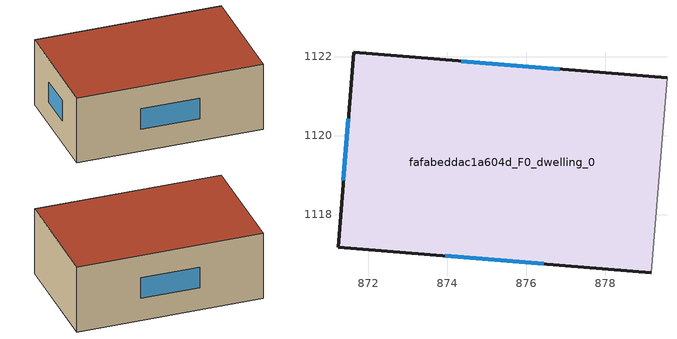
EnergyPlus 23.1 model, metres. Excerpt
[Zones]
fafabeddac1a604d_F0_dwelling_0
 floor ground (EU_floor_Construction): 879.56,1121.46 879.16,1116.53 871.23,1117.17 871.64,1122.11 z0
 wall outside (EU_wall_Construction): 879.56,1121.46 871.64,1122.11 871.23,1117.17 879.16,1116.53 z0:3
 wall adiabatic (EU_wall_Construction): 879.16,1116.53 879.56,1121.46 z0:3
 window (EU_Window_Construction): 871.5,1120.42 871.37,1118.86 / 876.85,1121.68 874.35,1121.89 / 873.95,1116.95 876.45,1116.75 z1.03:1.97
 roof outside (EU_roof_Construction): 879.16,1116.53 879.56,1121.46 871.64,1122.11 871.23,1117.17 z3
[Building]
EU S2 Campaign: North Axis=0; Terrain=City; Solar Distribution=FullExterior
[Site:Location]
Cape.Town.Intl.AP: Latitude=-33.965; Longitude=18.602; Time Zone=2; Elevation=46
[SizingPeriod:WeatherFileDays]
AnnualSizingPeriod: Begin Month=1; Begin Day of Month=1; End Month=12; End Day of Month=31; Day of Week for Start Day=Monday; Use Weather File Daylight Saving Period=No; Use Weather File Rain and Snow Indicators=No
[MATERIAL]
EU_InternalMass_Material: Roughness=MediumRough; Thickness=0.1; Conductivity=1; Density=1800; Specific Heat=900; Thermal Absorptance=0.9; Solar Absorptance=0.7; Visible Absorptance=0.7
[MATERIAL:NOMASS] Roughness=MediumRough; Thermal Absorptance=0.9; Solar Absorptance=0.7; Visible Absorptance=0.7
Name | Thermal Resistance
EU_wall_NoMass | 0.493876
EU_roof_NoMass | 0.449382
EU_floor_NoMass | 1.25
[WINDOWMATERIAL:SIMPLEGLAZINGSYSTEM]
EU_Window_SimpleGlazing: UFactor=4.4; Solar Heat Gain Coefficient=0.85; Visible Transmittance=0.85
[CONSTRUCTION]
EU_wall_Construction: EU_wall_NoMass
EU_roof_Construction: EU_roof_NoMass
EU_floor_Construction: EU_floor_NoMass
EU_Window_Construction: EU_Window_SimpleGlazing
EU_InternalMass_Construction: EU_InternalMass_Material
[ZONE]
fafabeddac1a604d_F0_dwelling_0: Type=1; Multiplier=1; Ceiling Height=autocalculate; Volume=118.131; Floor Area=autocalculate; Part of Total Floor Area=Yes
[INTERNALMASS]
fafabeddac1a604d_F0_dwelling_0_EU_InternalMass: Construction=EU_InternalMass_Construction; Zone or ZoneList=fafabeddac1a604d_F0_dwelling_0; Surface Area=39.377
[OTHEREQUIPMENT]
EU_Step8_InternalGain_fafabeddac1a604d_F0_dwelling_0_f000: Fuel Type=Electricity; Zone or ZoneList or Space or SpaceList=fafabeddac1a604d_F0_dwelling_0; Schedule=EU_Step8_GainSchedule_fafabeddac1a604d_F0_dwelling_0_f000; Design Level Calculation Method=Watts/Area; Power per Zone Floor Area=1; Fraction Latent=0; Fraction Radiant=0; Fraction Lost=0; Carbon Dioxide Generation Rate=0; EndUse Subcategory=EU_Step8_InternalGains
[ZONEVENTILATION:DESIGNFLOWRATE]
EU_ConstantAir_fafabeddac1a604d_F0_dwelling_0: Zone or ZoneList or Space or SpaceList=fafabeddac1a604d_F0_dwelling_0; Schedule=EU_AlwaysOn; Design Flow Rate Calculation Method=AirChanges/Hour; Air Changes per Hour=0.64; Ventilation Type=Natural; Fan Pressure Rise=0; Fan Total Efficiency=1; Constant Term Coefficient=1; Temperature Term Coefficient=0; Velocity Term Coefficient=0; Velocity Squared Term Coefficient=0; Minimum Indoor Temperature=-100; Maximum Indoor Temperature=100; Delta Temperature=-100; Minimum Outdoor Temperature=-100; Maximum Outdoor Temperature=100; Maximum Wind Speed=40
[HVACTEMPLATE:THERMOSTAT]
EU_HeatOnly_fafabeddac1a604d_F0_dwelling_0: Constant Heating Setpoint=20; Constant Cooling Setpoint=50
[HVACTEMPLATE:ZONE:IDEALLOADSAIRSYSTEM]
fafabeddac1a604d_F0_dwelling_0: Template Thermostat=EU_HeatOnly_fafabeddac1a604d_F0_dwelling_0; System Availability Schedule=EU_AlwaysOn; Maximum Heating Supply Air Temperature=50; Minimum Cooling Supply Air Temperature=13; Maximum Heating Supply Air Humidity Ratio=0.0156; Minimum Cooling Supply Air Humidity Ratio=0.0077; Heating Limit=NoLimit; Cooling Limit=NoLimit; Heating Availability Schedule=EU_AlwaysOn; Cooling Availability Schedule=EU_CoolingOff; Dehumidification Control Type=ConstantSensibleHeatRatio; Cooling Sensible Heat Ratio=0.7; Dehumidification Setpoint=60; Humidification Control Type=None; Humidification Setpoint=30; Outdoor Air Method=None; Outdoor Air Flow Rate per Person=0.00944; Outdoor Air Flow Rate per Zone Floor Area=0; Outdoor Air Flow Rate per Zone=0; Demand Controlled Ventilation Type=None; Outdoor Air Economizer Type=NoEconomizer; Heat Recovery Type=None; Sensible Heat Recovery Effectiveness=0.7; Latent Heat Recovery Effectiveness=0.65
[SIZING:ZONE]
fafabeddac1a604d_F0_dwelling_0: Zone Cooling Design Supply Air Temperature Input Method=SupplyAirTemperature; Zone Cooling Design Supply Air Temperature=13; Zone Heating Design Supply Air Temperature Input Method=SupplyAirTemperature; Zone Heating Design Supply Air Temperature=50; Zone Cooling Design Supply Air Humidity Ratio=0.008; Zone Heating Design Supply Air Humidity Ratio=0.008; Cooling Design Air Flow Method=DesignDay; Cooling Design Air Flow Rate=0; Cooling Minimum Air Flow per Zone Floor Area=0.000762; Cooling Minimum Air Flow=0; Cooling Minimum Air Flow Fraction=0.2; Heating Design Air Flow Method=DesignDay; Heating Design Air Flow Rate=0; Heating Maximum Air Flow per Zone Floor Area=0.002032; Heating Maximum Air Flow=0.141576; Heating Maximum Air Flow Fraction=0.3; Account for Dedicated Outdoor Air System=No; Dedicated Outdoor Air System Control Strategy=NeutralSupplyAir; Dedicated Outdoor Air Low Setpoint Temperature for Design=autosize; Dedicated Outdoor Air High Setpoint Temperature for Design=autosize; Zone Load Sizing Method=Sensible Load Only No Latent Load; Zone Latent Cooling Design Supply Air Humidity Ratio Input Method=HumidityRatioDifference; Zone Cooling Design Supply Air Humidity Ratio Difference=0.005; Zone Latent Heating Design Supply Air Humidity Ratio Input Method=HumidityRatioDifference; Zone Humidification Design Supply Air Humidity Ratio Difference=0.005
[SCHEDULE:CONSTANT]
Name | Hourly Value
EU_AlwaysOn | 1
EU_CoolingOff | 0
[SCHEDULE:FILE]
EU_Step8_GainSchedule_fafabeddac1a604d_F0_dwelling_0_f000: File=../../schedules/fafabeddac1a604d/fafabeddac1a604d_F0_dwelling_0_f000_gain.csv; Column Number=1; Rows to Skip at Top=0; Number of Hours of Data=8760; Column Separator=Comma; Interpolate to Timestep=No; Minutes per Item=60; Adjust Schedule for Daylight Savings=Yes
